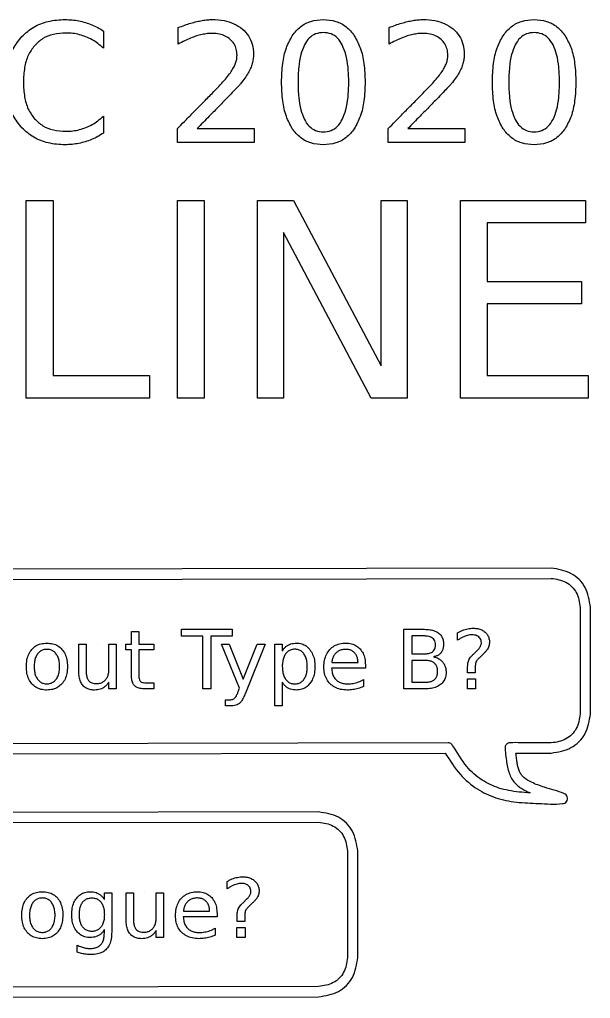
# Model space of a CAD drawing. Extents: x 14 to 174, y 169 to 286.
# Drawn here: x 109.9 to 174.3, y 175.2 to 285.7 of the extents above; entities that cross this region are included whole.
import ezdxf

# ---------------------------------------------------------------- set-up
doc = ezdxf.new("R2010")
doc.units = 0
doc.layers.get('0').update_dxf_attribs({"linetype": 'CONTINUOUS'})

msp = doc.modelspace()

# ---------------------------------------------------------------- linework, layer by layer
at = {"color": 7}
for p, q in [((144.146408, 285.676395), (144.146408, 285.676395)), ((167.923935, 285.676395), (167.923935, 285.676395)), ((119.34777, 284.38176), (119.34777, 282.439808)), ((119.34777, 284.38176), (119.34777, 284.38176)), ((127.78113, 282.9139), (127.78113, 284.773798)), ((144.146408, 284.217652), (144.146408, 284.217652)), ((151.55865, 282.9139), (151.55865, 284.773798)), ((167.923935, 284.217652), (167.923935, 284.217652)), ((119.34777, 274.790521), (119.34777, 272.866804)), ((127.68996, 271.818331), (127.68996, 273.368247)), ((129.905423, 273.368247), (136.333013, 273.368247)), ((129.905423, 273.368247), (129.905423, 273.368247)), ((136.333013, 273.368247), (136.333013, 271.818331)), ((151.46748, 271.818331), (151.46748, 273.368247)), ((153.68295, 273.368247), (160.110533, 273.368247)), ((153.68295, 273.368247), (153.68295, 273.368247)), ((160.110533, 273.368247), (160.110533, 271.818331)), ((136.333013, 271.818331), (127.68996, 271.818331)), ((160.110533, 271.818331), (151.46748, 271.818331)), ((110.640353, 265.274172), (113.660678, 265.274172)), ((110.640353, 242.950653), (110.640353, 265.274172)), ((113.660678, 265.274172), (113.660678, 245.492514)), ((127.685768, 265.274172), (130.7061, 265.274172)), ((127.685768, 242.950653), (127.685768, 265.274172)), ((130.7061, 265.274172), (130.7061, 242.950653)), ((136.716855, 265.274172), (140.783828, 265.274172)), ((136.716855, 242.950653), (136.716855, 265.274172)), ((140.783828, 265.274172), (150.682133, 246.598971)), ((150.682133, 246.598971), (150.682133, 265.274172)), ((150.682133, 265.274172), (153.61275, 265.274172)), ((153.61275, 265.274172), (153.61275, 242.950653)), ((159.623505, 265.274172), (173.73831, 265.274172)), ((159.623505, 242.950653), (159.623505, 265.274172)), ((173.73831, 265.274172), (173.73831, 262.732311)), ((173.73831, 262.732311), (162.643838, 262.732311)), ((162.643838, 262.732311), (162.643838, 256.123473)), ((149.54577, 242.950653), (139.647465, 261.625854)), ((139.647465, 261.625854), (139.647465, 242.950653)), ((162.643838, 256.123473), (173.274795, 256.123473)), ((173.274795, 256.123473), (173.274795, 253.581612)), ((173.274795, 253.581612), (162.643838, 253.581612)), ((162.643838, 253.581612), (162.643838, 245.492514)), ((113.660678, 245.492514), (124.53087, 245.492514)), ((124.53087, 245.492514), (124.53087, 242.950653)), ((162.643838, 245.492514), (174.007448, 245.492514)), ((174.007448, 245.492514), (174.007448, 242.950653)), ((124.53087, 242.950653), (110.640353, 242.950653)), ((130.7061, 242.950653), (127.685768, 242.950653)), ((139.647465, 242.950653), (136.716855, 242.950653)), ((153.61275, 242.950653), (149.54577, 242.950653)), ((174.007448, 242.950653), (159.623505, 242.950653)), ((169.85388, 223.756635), (65.88616, 223.572495)), ((169.85388, 223.756635), (169.85388, 223.756635)), ((65.88841, 222.419475), (169.85613, 222.603615)), ((173.122035, 219.336885), (173.122035, 207.308985)), ((174.274898, 207.308985), (174.274898, 219.336885)), ((122.488809, 215.171381), (122.488809, 216.603638)), ((122.488809, 216.603638), (123.322036, 216.603638)), ((123.322036, 216.603638), (123.322036, 215.171381)), ((128.163763, 216.85135), (133.85223, 216.85135)), ((128.163763, 216.085685), (128.163763, 216.85135)), ((133.85223, 216.85135), (133.85223, 216.085685)), ((153.219138, 216.85135), (155.543167, 216.85135)), ((153.219138, 210.126977), (153.219138, 216.85135)), ((130.550847, 216.085685), (128.163763, 216.085685)), ((130.550847, 210.126977), (130.550847, 216.085685)), ((133.85223, 216.085685), (131.465145, 216.085685)), ((131.465145, 216.085685), (131.465145, 210.126977)), ((154.128932, 216.103702), (154.128932, 214.076932)), ((155.475608, 216.103702), (154.128932, 216.103702)), ((159.299446, 215.617272), (159.299446, 216.464017)), ((112.962992, 215.292992), (112.962992, 215.292992)), ((112.962992, 214.590381), (112.962992, 214.590381)), ((116.561634, 212.11772), (116.561634, 215.171381)), ((116.561634, 215.171381), (117.390357, 215.171381)), ((117.390357, 215.171381), (117.390357, 212.149243)), ((118.646954, 215.292992), (118.646954, 215.292992)), ((119.957599, 212.311386), (119.957599, 215.171381)), ((119.957599, 215.171381), (120.786322, 215.171381)), ((120.786322, 215.171381), (120.786322, 210.126977)), ((121.880778, 214.527319), (121.880778, 215.171381)), ((121.880778, 215.171381), (122.488809, 215.171381)), ((122.488809, 214.527319), (121.880778, 214.527319)), ((122.488809, 211.788928), (122.488809, 214.527319)), ((123.322036, 215.171381), (125.029026, 215.171381)), ((125.029026, 214.527319), (123.322036, 214.527319)), ((123.322036, 214.527319), (123.322036, 211.788928)), ((125.029026, 215.171381), (125.029026, 214.527319)), ((134.703473, 210.208049), (132.663192, 215.171381)), ((132.663192, 215.171381), (133.541458, 215.171381)), ((133.541458, 215.171381), (135.117834, 211.225938)), ((135.117834, 211.225938), (136.69421, 215.171381)), ((137.572477, 215.171381), (135.356543, 209.658572)), ((136.69421, 215.171381), (137.572477, 215.171381)), ((138.684949, 208.208305), (138.684949, 215.171381)), ((138.684949, 215.171381), (139.518176, 215.171381)), ((139.518176, 215.171381), (139.518176, 214.405715)), ((161.083004, 214.05441), (161.488358, 214.455256)), ((154.128932, 214.076932), (155.475608, 214.076932)), ((154.128932, 213.338285), (154.128932, 210.874633)), ((155.588206, 213.338285), (154.128932, 213.338285)), ((162.159444, 214.036392), (161.763098, 213.649059)), ((142.337638, 212.644682), (142.337638, 212.644682)), ((148.886355, 212.451008), (145.076028, 212.451008)), ((145.103052, 213.09507), (148.057631, 213.099574)), ((148.886355, 212.856367), (148.886355, 212.451008)), ((148.886355, 212.856367), (148.886355, 212.856367)), ((160.425429, 211.933054), (160.425429, 212.626665)), ((161.285681, 212.487043), (161.285681, 211.933054)), ((116.561634, 212.11772), (116.561634, 212.11772)), ((148.692686, 211.167389), (148.692686, 210.383705)), ((160.398406, 211.270982), (161.312704, 211.270982)), ((160.398406, 210.126977), (160.398406, 211.270982)), ((161.285681, 211.933054), (160.425429, 211.933054)), ((161.312704, 211.270982), (161.312704, 210.126977)), ((119.957599, 210.126977), (119.957599, 210.901659)), ((120.786322, 210.126977), (119.957599, 210.126977)), ((124.177783, 210.820587), (125.029026, 210.820587)), ((125.029026, 210.126977), (124.177783, 210.126977)), ((125.029026, 210.820587), (125.029026, 210.126977)), ((131.465145, 210.126977), (130.550847, 210.126977)), ((134.554843, 209.829724), (134.703473, 210.208049)), ((139.518176, 210.883641), (139.518176, 208.208305)), ((139.518176, 210.883641), (139.518176, 210.883641)), ((155.633246, 210.126977), (153.219138, 210.126977)), ((154.128932, 210.874633), (155.588206, 210.874633)), ((161.312704, 210.126977), (160.398406, 210.126977)), ((133.118089, 208.208305), (133.118089, 208.901907)), ((133.118089, 208.901907), (133.604513, 208.901907)), ((133.780167, 208.208305), (133.118089, 208.208305)), ((139.518176, 208.208305), (138.684949, 208.208305)), ((158.22039, 204.04224), (65.886105, 203.857898)), ((65.888255, 202.704885), (157.893233, 202.888605)), ((165.865043, 202.889228), (169.85493, 202.889228)), ((143.613915, 196.2369), (19.194403, 196.05255)), ((143.613915, 196.2369), (143.613915, 196.2369)), ((19.196286, 194.89953), (143.615415, 195.083888)), ((146.881313, 191.81694), (146.881313, 179.78904)), ((148.034505, 179.78904), (148.034505, 191.81694)), ((133.303714, 187.551036), (133.303714, 188.397775)), ((112.4415, 187.226753), (112.4415, 187.226753)), ((119.445115, 186.339478), (119.445115, 187.105147)), ((119.445115, 187.105147), (120.273839, 187.105147)), ((120.273839, 187.105147), (120.273839, 182.686789)), ((121.895254, 184.05148), (121.895254, 187.105147)), ((121.895254, 187.105147), (122.723978, 187.105147)), ((122.723978, 187.105147), (122.723978, 184.083008)), ((123.980575, 187.226753), (123.980575, 187.226753)), ((125.291219, 184.245149), (125.291219, 187.105147)), ((125.291219, 187.105147), (126.119942, 187.105147)), ((126.119942, 187.105147), (126.119942, 182.060743)), ((112.4415, 186.524139), (112.4415, 186.524139)), ((135.087272, 185.988172), (135.492626, 186.389021)), ((136.163712, 185.970155), (135.767366, 185.582817)), ((119.445115, 184.641495), (119.445115, 184.641495)), ((128.367404, 185.028834), (131.321984, 185.033338)), ((132.150707, 184.790125), (132.150707, 184.384771)), ((132.150707, 184.790125), (132.150707, 184.790125)), ((134.429697, 183.866819), (134.429697, 184.560425)), ((121.895254, 184.05148), (121.895254, 184.05148)), ((132.150707, 184.384771), (128.340381, 184.384771)), ((135.289949, 183.866819), (134.429697, 183.866819)), ((135.289949, 184.420803), (135.289949, 183.866819)), ((119.445115, 182.538159), (119.445115, 182.948017)), ((125.291219, 182.060743), (125.291219, 182.835419)), ((131.957038, 183.10115), (131.957038, 182.317466)), ((134.402674, 183.204741), (135.316972, 183.204741)), ((134.402674, 182.060743), (134.402674, 183.204741)), ((135.316972, 183.204741), (135.316972, 182.060743)), ((116.373433, 180.407799), (116.373433, 181.214003)), ((126.119942, 182.060743), (125.291219, 182.060743)), ((135.316972, 182.060743), (134.402674, 182.060743)), ((143.613533, 176.522295), (30.827836, 176.337953)), ((31.157781, 175.185555), (143.615588, 175.369275))]:
    msp.add_line(p, q, dxfattribs=at)
for points, knots in [([(110.14857, 283.780029), (110.572534, 284.161753), (111.431458, 284.935104), (113.150593, 285.554819), (114.641601, 285.70446), (115.807745, 285.652503), (116.57892, 285.547968), (117.071323, 285.414254), (117.314648, 285.348178)], [0, 0, 0, 0, 1.69758, 3.439197, 5.365357, 6.164446, 6.938062, 7.693812, 7.693812, 7.693812, 7.693812]), ([(117.314648, 285.348178), (117.552536, 285.270083), (118.028217, 285.113925), (118.710735, 284.789086), (119.134678, 284.518013), (119.34777, 284.38176)], [0, 0, 0, 0, 0.75067, 1.501044, 2.2594, 2.2594, 2.2594, 2.2594]), ([(127.78113, 284.773798), (128.022035, 284.867362), (128.489332, 285.048855), (129.183349, 285.273564), (129.84369, 285.451655), (130.470081, 285.579674), (131.061221, 285.658303), (131.883812, 285.69452), (132.904448, 285.610971), (134.065649, 285.26343), (135.01992, 284.669012), (135.745012, 283.871282), (136.179517, 282.88104), (136.282526, 281.977788), (136.2366, 281.244231), (136.132975, 280.705763), (136.005016, 280.366682), (135.94098, 280.19699)], [0, 0, 0, 0, 0.775178, 1.503662, 2.187262, 2.825984, 3.420434, 3.974119, 5.294256, 6.472672, 7.576111, 8.626513, 9.657749, 10.766731, 11.317941, 11.860306, 12.403639, 12.403639, 12.403639, 12.403639]), ([(140.645423, 283.862083), (140.931693, 284.222723), (141.492607, 284.929356), (142.756045, 285.575645), (143.671125, 285.641954), (144.146408, 285.676395)], [0, 0, 0, 0, 1.370038, 2.68443, 4.104876, 4.104876, 4.104876, 4.104876]), ([(144.146408, 285.676395), (144.621364, 285.642031), (145.535222, 285.575912), (146.796292, 284.929584), (147.353802, 284.222748), (147.638273, 283.862083)], [0, 0, 0, 0, 1.41944, 2.731133, 4.097747, 4.097747, 4.097747, 4.097747]), ([(151.55865, 284.773798), (151.799555, 284.867362), (152.266852, 285.048855), (152.960869, 285.273564), (153.621211, 285.451655), (154.247602, 285.579674), (154.838745, 285.658303), (155.661336, 285.69452), (156.681972, 285.610971), (157.84317, 285.26343), (158.79744, 284.669012), (159.522532, 283.871282), (159.957037, 282.88104), (160.060046, 281.977788), (160.01412, 281.244231), (159.910495, 280.705763), (159.782536, 280.366682), (159.7185, 280.19699)], [0, 0, 0, 0, 0.775178, 1.503662, 2.187262, 2.825985, 3.420438, 3.974126, 5.294259, 6.472673, 7.576111, 8.626513, 9.657749, 10.766732, 11.317941, 11.860306, 12.403639, 12.403639, 12.403639, 12.403639]), ([(164.42295, 283.862083), (164.709221, 284.222723), (165.270135, 284.929356), (166.533572, 285.575645), (167.448652, 285.641954), (167.923935, 285.676395)], [0, 0, 0, 0, 1.370038, 2.68443, 4.104876, 4.104876, 4.104876, 4.104876]), ([(167.923935, 285.676395), (168.398891, 285.642031), (169.31275, 285.575912), (170.57382, 284.929584), (171.13133, 284.222748), (171.4158, 283.862083)], [0, 0, 0, 0, 1.41944, 2.731133, 4.097747, 4.097747, 4.097747, 4.097747]), ([(117.360233, 283.734443), (117.124139, 283.820529), (116.650277, 283.993312), (115.896973, 284.131696), (114.904349, 284.190587), (113.735486, 284.073478), (112.464531, 283.607687), (111.852878, 283.020042), (111.552608, 282.731557)], [0, 0, 0, 0, 0.752807, 1.510952, 2.287372, 3.730591, 5.013895, 6.251403, 6.251403, 6.251403, 6.251403]), ([(133.643453, 283.442694), (133.464379, 283.580472), (133.099783, 283.860988), (132.409083, 284.082129), (131.724002, 284.143201), (131.065611, 284.10172), (130.451094, 284.00239), (130.042516, 283.885633), (129.832485, 283.825615)], [0, 0, 0, 0, 0.673503, 1.371253, 2.137828, 2.72734, 3.346368, 4.001197, 4.001197, 4.001197, 4.001197]), ([(144.146408, 284.217652), (143.849348, 284.190249), (143.265373, 284.13638), (142.48503, 283.610187), (142.170352, 283.089222), (142.003875, 282.813611)], [0, 0, 0, 0, 0.884056, 1.737921, 2.697083, 2.697083, 2.697083, 2.697083]), ([(146.28894, 282.813611), (146.123997, 283.089345), (145.811857, 283.611145), (145.03015, 284.137042), (144.444817, 284.190433), (144.146408, 284.217652)], [0, 0, 0, 0, 0.956811, 1.810676, 2.698719, 2.698719, 2.698719, 2.698719]), ([(157.42098, 283.442694), (157.241905, 283.580472), (156.877307, 283.860988), (156.186604, 284.082129), (155.501523, 284.143201), (154.843132, 284.101721), (154.228618, 284.00239), (153.820042, 283.885633), (153.610013, 283.825615)], [0, 0, 0, 0, 0.673506, 1.371259, 2.137835, 2.727346, 3.346371, 4.001196, 4.001196, 4.001196, 4.001196]), ([(167.923935, 284.217652), (167.626875, 284.190249), (167.0429, 284.13638), (166.262557, 283.610187), (165.94788, 283.089222), (165.781403, 282.813611)], [0, 0, 0, 0, 0.884056, 1.737921, 2.697083, 2.697083, 2.697083, 2.697083]), ([(170.06646, 282.813611), (169.901518, 283.089345), (169.589381, 283.611145), (168.807676, 284.137042), (168.222344, 284.190433), (167.923935, 284.217652)], [0, 0, 0, 0, 0.956808, 1.810672, 2.698714, 2.698714, 2.698714, 2.698714]), ([(110.14857, 273.441184), (109.789573, 273.896659), (109.051885, 274.832596), (108.48414, 276.643666), (108.310868, 278.611972), (108.483924, 280.580156), (109.050911, 282.392024), (109.789494, 283.325971), (110.14857, 283.780029)], [0, 0, 0, 0, 1.727431, 3.54963, 5.588294, 7.630992, 9.45319, 11.177299, 11.177299, 11.177299, 11.177299]), ([(119.34777, 282.439808), (119.140443, 282.621069), (118.734583, 282.975902), (118.06725, 283.414513), (117.593558, 283.628862), (117.360233, 283.734443)], [0, 0, 0, 0, 0.825692, 1.616358, 2.383864, 2.383864, 2.383864, 2.383864]), ([(129.832485, 283.825615), (129.613464, 283.750486), (129.158419, 283.594397), (128.473954, 283.286337), (128.017684, 283.041062), (127.78113, 282.9139)], [0, 0, 0, 0, 0.694377, 1.442655, 2.248272, 2.248272, 2.248272, 2.248272]), ([(134.053725, 280.315513), (134.124476, 280.466569), (134.261512, 280.759148), (134.381271, 281.218767), (134.428627, 281.752324), (134.357565, 282.345661), (134.09991, 282.970042), (133.796724, 283.283985), (133.643453, 283.442694)], [0, 0, 0, 0, 0.499607, 0.967679, 1.416163, 2.100198, 2.742667, 3.399517, 3.399517, 3.399517, 3.399517]), ([(140.645423, 273.35913), (140.400051, 273.813779), (139.868968, 274.797822), (139.518119, 276.603746), (139.400765, 278.611974), (139.518057, 280.620082), (139.868132, 282.426514), (140.400001, 283.408817), (140.645423, 283.862083)], [0, 0, 0, 0, 1.54231, 3.33818, 5.453536, 7.572937, 9.368807, 10.907466, 10.907466, 10.907466, 10.907466]), ([(147.638273, 283.862083), (147.885532, 283.40894), (148.421079, 282.427463), (148.774222, 280.620349), (148.892335, 278.611974), (148.774157, 276.603478), (148.42024, 274.796878), (147.885482, 273.813656), (147.638273, 273.35913)], [0, 0, 0, 0, 1.540868, 3.33742, 5.456884, 7.572305, 9.368856, 10.913369, 10.913369, 10.913369, 10.913369]), ([(153.610013, 283.825615), (153.390991, 283.750486), (152.935945, 283.594396), (152.251478, 283.286337), (151.795205, 283.041062), (151.55865, 282.9139)], [0, 0, 0, 0, 0.694378, 1.442658, 2.248279, 2.248279, 2.248279, 2.248279]), ([(157.831245, 280.315513), (157.901998, 280.466569), (158.039036, 280.759148), (158.158798, 281.218766), (158.206155, 281.752324), (158.135092, 282.345661), (157.877438, 282.970042), (157.574251, 283.283985), (157.42098, 283.442694)], [0, 0, 0, 0, 0.499608, 0.967682, 1.416165, 2.1002, 2.74267, 3.39952, 3.39952, 3.39952, 3.39952]), ([(164.42295, 273.35913), (164.177579, 273.813779), (163.646495, 274.797822), (163.295647, 276.603746), (163.178293, 278.611974), (163.295584, 280.620082), (163.64566, 282.426514), (164.177529, 283.408817), (164.42295, 283.862083)], [0, 0, 0, 0, 1.54231, 3.33818, 5.453536, 7.572937, 9.368807, 10.907466, 10.907466, 10.907466, 10.907466]), ([(171.4158, 283.862083), (171.66306, 283.40894), (172.198607, 282.427463), (172.551749, 280.620349), (172.669863, 278.611974), (172.551685, 276.603478), (172.197768, 274.796878), (171.663009, 273.813656), (171.4158, 273.35913)], [0, 0, 0, 0, 1.540868, 3.33742, 5.456884, 7.572305, 9.368856, 10.913369, 10.913369, 10.913369, 10.913369]), ([(111.552608, 282.731557), (111.300852, 282.379405), (110.76902, 281.635487), (110.38984, 280.19625), (110.271236, 278.611977), (110.389981, 277.027556), (110.769969, 275.589053), (111.300919, 274.843211), (111.552608, 274.489656)], [0, 0, 0, 0, 1.289429, 2.723911, 4.386923, 6.045896, 7.480378, 8.773234, 8.773234, 8.773234, 8.773234]), ([(142.003875, 282.813611), (141.85828, 282.455275), (141.533806, 281.65669), (141.338364, 280.227208), (141.267789, 278.61197), (141.33837, 276.996643), (141.534504, 275.56749), (141.858314, 274.767306), (142.003875, 274.407601)], [0, 0, 0, 0, 1.156538, 2.577452, 4.294308, 6.007116, 7.42803, 8.588377, 8.588377, 8.588377, 8.588377]), ([(146.28894, 274.407601), (146.436355, 274.767207), (146.764082, 275.566673), (146.96301, 276.996465), (147.034435, 278.61197), (146.963018, 280.227384), (146.764787, 281.657514), (146.43639, 282.455374), (146.28894, 282.813611)], [0, 0, 0, 0, 1.162081, 2.583504, 4.296359, 6.013262, 7.434686, 8.592963, 8.592963, 8.592963, 8.592963]), ([(165.781403, 282.813611), (165.635807, 282.455275), (165.311334, 281.65669), (165.115891, 280.227208), (165.045316, 278.61197), (165.115898, 276.996643), (165.312032, 275.56749), (165.635842, 274.767306), (165.781403, 274.407601)], [0, 0, 0, 0, 1.156538, 2.577452, 4.294308, 6.007116, 7.42803, 8.588377, 8.588377, 8.588377, 8.588377]), ([(170.06646, 274.407601), (170.213876, 274.767207), (170.541607, 275.566672), (170.740538, 276.996465), (170.811963, 278.61197), (170.740545, 280.227384), (170.542312, 281.657515), (170.213911, 282.455375), (170.06646, 282.813611)], [0, 0, 0, 0, 1.162082, 2.583506, 4.296361, 6.013264, 7.434688, 8.592967, 8.592967, 8.592967, 8.592967]), ([(132.822915, 278.637958), (133.001963, 278.845166), (133.332136, 279.22727), (133.752188, 279.783279), (133.959985, 280.150054), (134.053725, 280.315513)], [0, 0, 0, 0, 0.821685, 1.515234, 2.085251, 2.085251, 2.085251, 2.085251]), ([(135.94098, 280.19699), (135.856673, 280.018639), (135.67235, 279.628706), (135.281884, 279.040997), (134.969481, 278.642663), (134.801333, 278.428264)], [0, 0, 0, 0, 0.591212, 1.292575, 2.110101, 2.110101, 2.110101, 2.110101]), ([(156.600435, 278.637958), (156.779483, 278.845166), (157.109656, 279.22727), (157.529708, 279.783279), (157.737505, 280.150054), (157.831245, 280.315513)], [0, 0, 0, 0, 0.821685, 1.515234, 2.085251, 2.085251, 2.085251, 2.085251]), ([(159.7185, 280.19699), (159.634194, 280.018639), (159.449873, 279.628705), (159.059407, 279.040997), (158.747002, 278.642663), (158.578853, 278.428264)], [0, 0, 0, 0, 0.591211, 1.292574, 2.110102, 2.110102, 2.110102, 2.110102]), ([(127.68996, 273.368247), (127.950741, 273.63693), (128.526836, 274.230484), (129.478549, 275.199475), (130.524805, 276.256639), (131.506602, 277.253589), (132.271112, 278.036387), (132.670268, 278.471543), (132.822915, 278.637958)], [0, 0, 0, 0, 1.123285, 2.481471, 4.074579, 5.585327, 6.679304, 7.356737, 7.356737, 7.356737, 7.356737]), ([(151.46748, 273.368247), (151.728261, 273.63693), (152.304356, 274.230484), (153.256069, 275.199475), (154.302325, 276.256639), (155.284122, 277.253589), (156.048632, 278.036387), (156.447788, 278.471543), (156.600435, 278.637958)], [0, 0, 0, 0, 1.123285, 2.481471, 4.074579, 5.585327, 6.679304, 7.356737, 7.356737, 7.356737, 7.356737]), ([(134.801333, 278.428264), (134.714186, 278.332078), (134.469704, 278.062237), (133.983566, 277.554332), (133.586475, 277.140968), (133.35171, 276.896583)], [0, 0, 0, 0, 0.389367, 1.092333, 2.10899, 2.10899, 2.10899, 2.10899]), ([(158.578853, 278.428264), (158.491706, 278.332078), (158.247224, 278.062237), (157.761086, 277.554332), (157.363995, 277.140968), (157.12923, 276.896583)], [0, 0, 0, 0, 0.389367, 1.092333, 2.10899, 2.10899, 2.10899, 2.10899]), ([(133.35171, 276.896583), (133.043188, 276.579401), (132.35256, 275.869388), (131.203486, 274.693577), (130.362726, 273.835156), (129.905423, 273.368247)], [0, 0, 0, 0, 1.327445, 2.971493, 4.932148, 4.932148, 4.932148, 4.932148]), ([(157.12923, 276.896583), (156.820708, 276.579401), (156.130081, 275.869389), (154.98101, 274.693577), (154.140252, 273.835156), (153.68295, 273.368247)], [0, 0, 0, 0, 1.327444, 2.971491, 4.932143, 4.932143, 4.932143, 4.932143]), ([(111.552608, 274.489656), (111.853042, 274.202947), (112.465575, 273.6184), (113.736016, 273.156293), (114.904375, 273.039817), (115.896975, 273.09862), (116.650277, 273.237022), (117.124139, 273.409802), (117.360233, 273.495887)], [0, 0, 0, 0, 1.23426, 2.516437, 3.959545, 4.735965, 5.494109, 6.246917, 6.246917, 6.246917, 6.246917]), ([(117.360233, 273.495887), (117.593558, 273.601468), (118.06725, 273.815817), (118.734583, 274.254428), (119.140443, 274.609261), (119.34777, 274.790521)], [0, 0, 0, 0, 0.767506, 1.558172, 2.383864, 2.383864, 2.383864, 2.383864]), ([(142.003875, 274.407601), (142.170501, 274.132503), (142.485809, 273.611931), (143.266168, 273.105166), (144.14774, 272.965692), (145.029355, 273.104558), (145.811071, 273.610973), (146.123846, 274.132382), (146.28894, 274.407601)], [0, 0, 0, 0, 0.955047, 1.807251, 2.691129, 3.578994, 4.431198, 5.383884, 5.383884, 5.383884, 5.383884]), ([(165.781403, 274.407601), (165.948028, 274.132503), (166.263337, 273.611931), (167.043696, 273.105166), (167.925268, 272.965692), (168.806881, 273.104558), (169.588595, 273.610973), (169.901368, 274.132382), (170.06646, 274.407601)], [0, 0, 0, 0, 0.955047, 1.807251, 2.691129, 3.578993, 4.431195, 5.383878, 5.383878, 5.383878, 5.383878]), ([(117.296415, 271.882152), (117.053761, 271.816121), (116.564007, 271.682849), (115.799001, 271.577897), (114.638248, 271.525826), (113.151107, 271.675065), (111.432461, 272.29098), (110.57269, 273.061226), (110.14857, 273.441184)], [0, 0, 0, 0, 0.753788, 1.521387, 2.310355, 4.236404, 5.97692, 7.671362, 7.671362, 7.671362, 7.671362]), ([(147.638273, 273.35913), (147.353636, 272.998948), (146.795345, 272.292483), (145.534552, 271.668318), (144.146063, 271.494398), (142.756717, 271.668627), (141.493552, 272.292699), (140.931859, 272.998968), (140.645423, 273.35913)], [0, 0, 0, 0, 1.362882, 2.673177, 4.092473, 5.512776, 6.825772, 8.192088, 8.192088, 8.192088, 8.192088]), ([(171.4158, 273.35913), (171.131163, 272.998948), (170.572872, 272.292483), (169.31208, 271.668318), (167.923591, 271.494398), (166.534244, 271.668627), (165.27108, 272.292699), (164.709386, 272.998968), (164.42295, 273.35913)], [0, 0, 0, 0, 1.362882, 2.673177, 4.092473, 5.512776, 6.825772, 8.192088, 8.192088, 8.192088, 8.192088]), ([(119.34777, 272.866804), (119.13124, 272.72864), (118.701466, 272.454411), (118.013304, 272.123281), (117.534971, 271.962391), (117.296415, 271.882152)], [0, 0, 0, 0, 0.770171, 1.528649, 2.283262, 2.283262, 2.283262, 2.283262]), ([(174.274898, 219.336885), (174.15302, 220.111217), (173.912796, 221.637441), (172.154983, 223.397095), (170.628331, 223.635629), (169.85388, 223.756635)], [0, 0, 0, 0, 2.31098, 4.554992, 6.865378, 6.865378, 6.865378, 6.865378]), ([(169.85613, 222.603615), (170.430863, 222.516259), (171.560219, 222.344604), (172.861445, 221.041491), (173.034118, 219.911981), (173.122035, 219.336885)], [0, 0, 0, 0, 1.712776, 3.365623, 5.08013, 5.08013, 5.08013, 5.08013]), ([(155.543167, 216.85135), (155.757622, 216.843694), (156.156886, 216.829441), (156.706393, 216.686732), (157.150874, 216.446212), (157.480771, 216.106018), (157.675433, 215.672094), (157.722462, 215.225883), (157.691968, 214.818598), (157.597826, 214.481582), (157.434487, 214.20026), (157.204093, 213.980867), (156.911262, 213.824139), (156.690474, 213.777257), (156.574568, 213.752645)], [0, 0, 0, 0, 0.642358, 1.195916, 1.687042, 2.140835, 2.591614, 3.086512, 3.471181, 3.812278, 4.127261, 4.434841, 4.75524, 5.109321, 5.109321, 5.109321, 5.109321]), ([(159.299446, 216.464017), (159.392968, 216.517939), (159.576781, 216.623921), (159.863655, 216.751207), (160.153356, 216.851642), (160.448817, 216.9216), (160.750433, 216.963762), (161.126394, 216.981002), (161.55811, 216.946204), (162.016538, 216.801107), (162.393271, 216.554214), (162.682735, 216.22826), (162.856235, 215.824906), (162.89924, 215.457807), (162.877616, 215.157764), (162.822098, 214.937263), (162.729539, 214.719779), (162.586778, 214.501214), (162.395515, 214.269698), (162.242048, 214.118029), (162.159444, 214.036392)], [0, 0, 0, 0, 0.323672, 0.636164, 0.939861, 1.242344, 1.545534, 1.852122, 2.370351, 2.836564, 3.278917, 3.706003, 4.125511, 4.575406, 4.800826, 5.025125, 5.254255, 5.506656, 5.805384, 6.153611, 6.153611, 6.153611, 6.153611]), ([(155.475608, 214.076932), (155.611558, 214.081176), (155.861148, 214.088967), (156.200251, 214.168902), (156.470628, 214.307262), (156.664877, 214.515483), (156.776193, 214.786166), (156.80541, 215.089491), (156.776127, 215.392319), (156.664655, 215.661563), (156.469845, 215.868577), (156.200887, 216.010116), (155.861252, 216.091374), (155.611554, 216.099356), (155.475608, 216.103702)], [0, 0, 0, 0, 0.407286, 0.747739, 1.03682, 1.305599, 1.583359, 1.898756, 2.211667, 2.488046, 2.756455, 3.046737, 3.387558, 3.794878, 3.794878, 3.794878, 3.794878]), ([(161.488358, 214.455256), (161.541096, 214.506312), (161.640353, 214.602404), (161.765068, 214.752892), (161.858468, 214.899785), (161.925994, 215.044025), (161.966106, 215.1903), (161.981484, 215.373156), (161.955191, 215.586835), (161.852097, 215.814094), (161.681539, 215.997295), (161.461032, 216.137398), (161.192503, 216.218956), (160.91848, 216.241389), (160.649613, 216.221741), (160.394192, 216.167402), (160.12968, 216.079075), (159.857826, 215.955819), (159.577536, 215.8025), (159.394297, 215.680449), (159.299446, 215.617272)], [0, 0, 0, 0, 0.220104, 0.414256, 0.584749, 0.741055, 0.890373, 1.037079, 1.28947, 1.527284, 1.773158, 2.029856, 2.302393, 2.606405, 2.849748, 3.108854, 3.387695, 3.684741, 4.003218, 4.344976, 4.344976, 4.344976, 4.344976]), ([(111.260505, 210.698984), (111.136514, 210.870303), (110.878751, 211.226457), (110.686882, 211.90506), (110.627321, 212.645357), (110.686795, 213.385591), (110.878283, 214.064553), (111.136478, 214.419756), (111.260505, 214.590381)], [0, 0, 0, 0, 0.630232, 1.310178, 2.079863, 2.851539, 3.531485, 4.160036, 4.160036, 4.160036, 4.160036]), ([(111.260505, 214.590381), (111.407336, 214.731136), (111.702944, 215.01451), (112.306736, 215.253836), (112.737321, 215.279528), (112.962992, 215.292992)], [0, 0, 0, 0, 0.605895, 1.219819, 1.895928, 1.895928, 1.895928, 1.895928]), ([(112.962992, 214.590381), (112.823047, 214.580442), (112.551644, 214.561167), (112.179529, 214.37219), (111.886395, 214.070249), (111.66991, 213.671567), (111.54479, 213.184251), (111.509073, 212.644187), (111.546162, 212.105727), (111.663134, 211.612396), (111.82687, 211.344198), (111.904568, 211.21693)], [0, 0, 0, 0, 0.417417, 0.809521, 1.219295, 1.66327, 2.154939, 2.717076, 3.279679, 3.772408, 4.217373, 4.217373, 4.217373, 4.217373]), ([(111.904568, 211.21693), (111.995011, 211.11356), (112.172449, 210.910761), (112.550938, 210.732863), (112.961033, 210.681573), (113.372343, 210.732607), (113.742585, 210.916376), (114.035738, 211.219906), (114.251038, 211.619297), (114.376691, 212.106513), (114.412037, 212.643847), (114.376628, 213.180703), (114.250996, 213.666389), (114.034829, 214.065505), (113.743156, 214.369636), (113.372554, 214.560737), (113.102148, 214.580309), (112.962992, 214.590381)], [0, 0, 0, 0, 0.408357, 0.801143, 1.22097, 1.635909, 2.026667, 2.436085, 2.881813, 3.373484, 3.93363, 4.491276, 4.981496, 5.426785, 5.837984, 6.229415, 6.644424, 6.644424, 6.644424, 6.644424]), ([(112.962992, 215.292992), (113.188426, 215.280021), (113.61885, 215.255254), (114.213216, 215.008899), (114.689742, 214.604678), (115.038671, 214.058871), (115.24116, 213.387755), (115.29817, 212.644801), (115.238969, 211.90499), (115.045243, 211.225935), (114.785847, 210.870223), (114.660974, 210.698984)], [0, 0, 0, 0, 0.673623, 1.28616, 1.891672, 2.521581, 3.20198, 3.9737, 4.743429, 5.423828, 6.055414, 6.055414, 6.055414, 6.055414]), ([(141.959308, 214.076932), (141.872069, 214.181074), (141.701572, 214.384609), (141.331747, 214.565312), (140.928035, 214.616817), (140.522148, 214.565849), (140.156148, 214.381891), (139.868516, 214.078464), (139.660613, 213.677603), (139.540254, 213.188028), (139.505918, 212.644176), (139.541969, 212.101782), (139.655433, 211.605915), (139.816079, 211.335652), (139.892003, 211.207921)], [0, 0, 0, 0, 0.403811, 0.789202, 1.200178, 1.611649, 1.998381, 2.403935, 2.845203, 3.338614, 3.90563, 4.473149, 4.968015, 5.411493, 5.411493, 5.411493, 5.411493]), ([(139.518176, 214.405715), (139.577961, 214.499598), (139.693755, 214.681435), (139.917713, 214.907523), (140.173167, 215.082334), (140.462506, 215.206009), (140.785887, 215.278345), (141.205972, 215.306743), (141.703501, 215.244181), (142.233229, 214.991665), (142.489718, 214.708643), (142.621386, 214.563355)], [0, 0, 0, 0, 0.333154, 0.645268, 0.947029, 1.256593, 1.583262, 1.936422, 2.51612, 3.069379, 3.652989, 3.652989, 3.652989, 3.652989]), ([(142.621386, 214.563355), (142.737962, 214.389008), (142.978966, 214.028571), (143.160375, 213.363536), (143.217664, 212.644681), (143.160375, 211.925825), (142.978966, 211.260787), (142.737962, 210.900349), (142.621386, 210.726002)], [0, 0, 0, 0, 0.625662, 1.293465, 2.037872, 2.782283, 3.450089, 4.075752, 4.075752, 4.075752, 4.075752]), ([(144.913887, 210.698984), (144.772361, 210.866466), (144.484435, 211.207197), (144.255917, 211.875615), (144.188695, 212.607399), (144.252206, 213.346883), (144.473232, 214.026019), (144.851923, 214.581262), (145.361514, 214.999084), (145.991588, 215.247152), (146.659515, 215.315952), (147.301186, 215.251179), (147.870501, 215.033174), (148.151919, 214.767504), (148.291836, 214.635417)], [0, 0, 0, 0, 0.652972, 1.328426, 2.076161, 2.848392, 3.539648, 4.19482, 4.837664, 5.486962, 6.196723, 6.831989, 7.411046, 7.983617, 7.983617, 7.983617, 7.983617]), ([(148.057631, 213.099574), (148.048915, 213.24163), (148.032338, 213.511795), (147.901136, 213.886883), (147.689677, 214.192888), (147.411243, 214.426101), (147.068427, 214.565244), (146.676079, 214.60353), (146.271305, 214.565725), (145.886486, 214.434883), (145.567219, 214.211717), (145.324911, 213.904669), (145.16131, 213.52382), (145.123155, 213.243018), (145.103052, 213.09507)], [0, 0, 0, 0, 0.425424, 0.809085, 1.175152, 1.529234, 1.883315, 2.267299, 2.701365, 3.09452, 3.473133, 3.853046, 4.253818, 4.700126, 4.700126, 4.700126, 4.700126]), ([(148.291836, 214.635417), (148.411626, 214.478316), (148.658534, 214.1545), (148.85312, 213.532331), (148.874861, 213.09013), (148.886355, 212.856367)], [0, 0, 0, 0, 0.589205, 1.214458, 1.915684, 1.915684, 1.915684, 1.915684]), ([(142.337638, 212.644682), (142.330263, 212.833583), (142.316468, 213.186981), (142.198152, 213.681764), (142.035958, 213.950114), (141.959308, 214.076932)], [0, 0, 0, 0, 0.567053, 1.060845, 1.503296, 1.503296, 1.503296, 1.503296]), ([(156.673654, 213.03652), (156.584078, 213.097887), (156.390536, 213.230478), (156.011537, 213.322022), (155.737372, 213.332555), (155.588206, 213.338285)], [0, 0, 0, 0, 0.323561, 0.699099, 1.147245, 1.147245, 1.147245, 1.147245]), ([(156.574568, 213.752645), (156.714565, 213.714968), (156.983851, 213.642495), (157.345525, 213.438085), (157.526017, 213.244523), (157.614976, 213.149123)], [0, 0, 0, 0, 0.434133, 0.835061, 1.224708, 1.224708, 1.224708, 1.224708]), ([(160.425429, 212.626665), (160.427745, 212.721936), (160.43211, 212.901519), (160.473864, 213.153101), (160.545174, 213.381199), (160.671196, 213.598125), (160.85185, 213.82496), (161.001482, 213.973489), (161.083004, 214.05441)], [0, 0, 0, 0, 0.28559, 0.538327, 0.76273, 0.998425, 1.286134, 1.630496, 1.630496, 1.630496, 1.630496]), ([(161.763098, 213.649059), (161.720228, 213.60567), (161.642244, 213.52674), (161.541285, 213.415806), (161.46464, 213.323275), (161.409609, 213.240813), (161.368726, 213.163946), (161.338909, 213.090339), (161.322099, 213.015911), (161.308544, 212.939268), (161.297935, 212.851406), (161.290621, 212.748046), (161.286376, 212.624864), (161.285925, 212.535422), (161.285681, 212.487043)], [0, 0, 0, 0, 0.182964, 0.332833, 0.449913, 0.543045, 0.62968, 0.710812, 0.780357, 0.858105, 0.944321, 1.045691, 1.168881, 1.314013, 1.314013, 1.314013, 1.314013]), ([(117.390357, 212.149243), (117.395171, 212.002683), (117.404049, 211.732362), (117.495152, 211.363781), (117.649798, 211.069059), (117.880113, 210.858223), (118.17575, 210.737505), (118.532485, 210.704602), (118.914713, 210.743651), (119.284691, 210.888626), (119.582093, 211.13585), (119.803369, 211.463368), (119.93687, 211.866936), (119.950431, 212.157692), (119.957599, 212.311386)], [0, 0, 0, 0, 0.43898, 0.80967, 1.129551, 1.423227, 1.726614, 2.070194, 2.488766, 2.869312, 3.244094, 3.630937, 4.041128, 4.501094, 4.501094, 4.501094, 4.501094]), ([(139.892003, 211.207921), (139.980206, 211.104647), (140.152742, 210.902628), (140.523622, 210.723847), (140.927443, 210.672701), (141.332565, 210.723032), (141.697331, 210.905031), (141.984018, 211.208479), (142.192513, 211.609109), (142.318078, 212.10043), (142.330829, 212.455219), (142.337638, 212.644682)], [0, 0, 0, 0, 0.403767, 0.789825, 1.201225, 1.612131, 1.996846, 2.398862, 2.843518, 3.338764, 3.90632, 3.90632, 3.90632, 3.90632]), ([(145.076028, 212.451008), (145.095438, 212.274698), (145.131927, 211.943257), (145.299909, 211.485812), (145.495475, 211.255547), (145.589477, 211.144867)], [0, 0, 0, 0, 0.531676, 0.999488, 1.43247, 1.43247, 1.43247, 1.43247]), ([(155.588206, 210.874633), (155.737833, 210.879805), (156.012845, 210.889313), (156.386518, 210.987301), (156.68271, 211.158696), (156.891175, 211.413716), (157.009141, 211.740615), (157.040592, 212.109613), (157.008325, 212.475833), (156.895269, 212.807641), (156.745652, 212.962162), (156.673654, 213.03652)], [0, 0, 0, 0, 0.448147, 0.823685, 1.147245, 1.457947, 1.790581, 2.174454, 2.559821, 2.891053, 3.198292, 3.198292, 3.198292, 3.198292]), ([(157.614976, 213.149123), (157.690238, 213.042729), (157.842865, 212.82697), (157.963938, 212.431582), (158.004793, 211.968005), (157.951313, 211.465264), (157.741533, 210.975439), (157.383469, 210.589027), (156.89968, 210.314649), (156.301083, 210.151929), (155.86639, 210.135688), (155.633246, 210.126977)], [0, 0, 0, 0, 0.388888, 0.788639, 1.221515, 1.780655, 2.287503, 2.79228, 3.332148, 3.935761, 4.634003, 4.634003, 4.634003, 4.634003]), ([(119.957599, 210.901659), (119.889756, 210.805876), (119.758801, 210.620989), (119.520802, 210.389973), (119.26189, 210.209227), (118.975376, 210.08426), (118.662661, 210.010859), (118.265617, 209.985033), (117.813573, 210.028385), (117.349796, 210.210459), (116.985869, 210.527387), (116.732759, 210.963564), (116.584175, 211.507324), (116.569526, 211.904004), (116.561634, 212.11772)], [0, 0, 0, 0, 0.351512, 0.678509, 0.989445, 1.293962, 1.6104, 1.948086, 2.484424, 2.959771, 3.418498, 3.903833, 4.451762, 5.09178, 5.09178, 5.09178, 5.09178]), ([(124.177783, 210.126977), (123.985828, 210.132773), (123.64126, 210.143176), (123.184454, 210.254031), (122.832483, 210.460884), (122.619652, 210.807584), (122.505444, 211.259326), (122.494756, 211.599605), (122.488809, 211.788928)], [0, 0, 0, 0, 0.574862, 1.031905, 1.398952, 1.765374, 2.217416, 2.784357, 2.784357, 2.784357, 2.784357]), ([(123.322036, 211.788928), (123.32468, 211.667757), (123.329293, 211.456402), (123.377168, 211.18627), (123.472334, 210.985097), (123.656332, 210.881542), (123.893184, 210.828305), (124.075082, 210.823372), (124.177783, 210.820587)], [0, 0, 0, 0, 0.362788, 0.632794, 0.822994, 1.004155, 1.2412, 1.548588, 1.548588, 1.548588, 1.548588]), ([(145.589477, 211.144867), (145.701582, 211.054798), (145.932638, 210.869161), (146.384867, 210.726832), (146.811963, 210.690964), (147.19114, 210.707685), (147.500089, 210.746317), (147.803656, 210.812385), (148.103549, 210.904119), (148.402197, 211.02077), (148.595, 211.118084), (148.692686, 211.167389)], [0, 0, 0, 0, 0.428224, 0.882595, 1.394443, 1.709486, 2.01972, 2.327438, 2.640252, 2.959746, 3.287865, 3.287865, 3.287865, 3.287865]), ([(114.660974, 210.698984), (114.514306, 210.557817), (114.219269, 210.273846), (113.617154, 210.0412), (112.962154, 209.972882), (112.306738, 210.041167), (111.702942, 210.273517), (111.407336, 210.557785), (111.260505, 210.698984)], [0, 0, 0, 0, 0.605515, 1.218053, 1.891676, 2.567785, 3.18171, 3.787607, 3.787607, 3.787607, 3.787607]), ([(140.17575, 210.212553), (140.090294, 210.26697), (139.916563, 210.3776), (139.694352, 210.607977), (139.578122, 210.789843), (139.518176, 210.883641)], [0, 0, 0, 0, 0.30318, 0.616365, 0.94993, 0.94993, 0.94993, 0.94993]), ([(142.621386, 210.726002), (142.489712, 210.580708), (142.233213, 210.297674), (141.703563, 210.045244), (141.205781, 209.982388), (140.786444, 210.011476), (140.461461, 210.078934), (140.269195, 210.168851), (140.17575, 210.212553)], [0, 0, 0, 0, 0.58361, 1.136869, 1.716567, 2.069692, 2.396026, 2.704607, 2.704607, 2.704607, 2.704607]), ([(148.692686, 210.383705), (148.593266, 210.343639), (148.395015, 210.263743), (148.089173, 210.168506), (147.779285, 210.091946), (147.465154, 210.036678), (147.147595, 210.003763), (146.68365, 209.987085), (146.098879, 210.041177), (145.426104, 210.2691), (145.082577, 210.557409), (144.913887, 210.698984)], [0, 0, 0, 0, 0.32146, 0.641013, 0.959987, 1.278553, 1.597047, 1.917015, 2.670226, 3.349909, 4.005695, 4.005695, 4.005695, 4.005695]), ([(133.604513, 208.901907), (133.675334, 208.904802), (133.808043, 208.910225), (133.990857, 208.964684), (134.152727, 209.063062), (134.288448, 209.242438), (134.424479, 209.50183), (134.507592, 209.710878), (134.554843, 209.829724)], [0, 0, 0, 0, 0.211952, 0.397167, 0.56628, 0.770614, 1.061533, 1.444833, 1.444833, 1.444833, 1.444833]), ([(135.356543, 209.658572), (135.283081, 209.479725), (135.152139, 209.160938), (134.928545, 208.761397), (134.695692, 208.479658), (134.423318, 208.31622), (134.117097, 208.222837), (133.896664, 208.21333), (133.780167, 208.208305)], [0, 0, 0, 0, 0.579519, 1.032968, 1.370801, 1.661339, 1.972386, 2.321028, 2.321028, 2.321028, 2.321028]), ([(173.122035, 207.308985), (173.034054, 206.732057), (172.861242, 205.598844), (171.560312, 204.325649), (170.023924, 203.990332), (168.312172, 204.069887), (166.765765, 204.012229), (165.571325, 204.073603), (165.06341, 204.029141), (164.91614, 203.962013), (164.791913, 203.859936), (164.701282, 203.727104), (164.647615, 203.574453), (164.647586, 203.14795), (164.740903, 202.509714), (164.83981, 201.680605), (164.992632, 200.955103), (165.214798, 200.311597), (165.534107, 199.744195), (165.937526, 199.285303), (166.407618, 198.928605), (166.919466, 198.637076), (167.290614, 198.472731), (167.483902, 198.387142)], [0, 0, 0, 0, 1.713869, 3.366412, 5.080318, 6.281252, 8.511557, 9.712491, 9.87196, 10.029963, 10.189433, 10.348902, 10.506905, 10.666375, 11.618775, 12.442813, 13.170183, 13.83907, 14.477271, 15.111062, 15.657012, 16.240321, 16.874231, 16.874231, 16.874231, 16.874231]), ([(169.85493, 202.889228), (170.629024, 203.01109), (172.154785, 203.251285), (173.912795, 205.009147), (174.15302, 206.534901), (174.274898, 207.308985)], [0, 0, 0, 0, 2.310098, 4.553272, 6.863332, 6.863332, 6.863332, 6.863332]), ([(167.483902, 198.387142), (167.066097, 198.413076), (166.252058, 198.463603), (165.068018, 198.634401), (163.635013, 198.990181), (161.943528, 199.778634), (160.089883, 201.415904), (159.239418, 203.006203), (158.610574, 203.911064), (158.426502, 204.020547), (158.289441, 204.034973), (158.22039, 204.04224)], [0, 0, 0, 0, 1.255507, 2.446189, 3.583527, 5.676123, 7.983504, 10.853233, 11.059934, 11.263524, 11.470226, 11.470226, 11.470226, 11.470226]), ([(157.893233, 202.888605), (158.424613, 202.04966), (159.406063, 200.500143), (161.395303, 198.769655), (163.592975, 197.742886), (165.962535, 197.27134), (168.492199, 197.214893), (170.302952, 197.05569), (171.390464, 197.215484), (171.60322, 197.403952), (171.710753, 197.661765), (171.686701, 197.940114), (171.541273, 198.184203), (170.671234, 198.611743), (169.314455, 198.899042), (167.785026, 199.485983), (166.885172, 199.963893), (166.469244, 200.420859), (166.25952, 200.802963), (166.116819, 201.237132), (166.012069, 201.731211), (165.932197, 202.280545), (165.888401, 202.677505), (165.865043, 202.889228)], [0, 0, 0, 0, 2.966838, 5.4797, 7.785949, 10.167378, 12.671654, 15.362881, 15.635231, 15.900807, 16.173157, 16.445507, 16.711084, 16.983434, 19.292441, 20.873366, 21.899325, 22.298073, 22.70894, 23.197368, 23.663834, 24.222916, 24.861932, 24.861932, 24.861932, 24.861932]), ([(148.034505, 191.81694), (147.912646, 192.591241), (147.67246, 194.117392), (145.914788, 195.876916), (144.388294, 196.115744), (143.613915, 196.2369)], [0, 0, 0, 0, 2.310869, 4.554732, 6.865017, 6.865017, 6.865017, 6.865017]), ([(143.615415, 195.083888), (144.190184, 194.996523), (145.319595, 194.824853), (146.620761, 193.521583), (146.793408, 192.392049), (146.881313, 191.81694)], [0, 0, 0, 0, 1.712872, 3.365761, 5.08031, 5.08031, 5.08031, 5.08031]), ([(133.303714, 188.397775), (133.397236, 188.451698), (133.581048, 188.557682), (133.867923, 188.684969), (134.157624, 188.785406), (134.453085, 188.855365), (134.754701, 188.897528), (135.130662, 188.914768), (135.562378, 188.879969), (136.020807, 188.734869), (136.397538, 188.487971), (136.687004, 188.162019), (136.860503, 187.758664), (136.903508, 187.391566), (136.881884, 187.091524), (136.826366, 186.871023), (136.733808, 186.653538), (136.591045, 186.434975), (136.399783, 186.203459), (136.246316, 186.051792), (136.163712, 185.970155)], [0, 0, 0, 0, 0.323673, 0.636166, 0.939864, 1.242346, 1.545537, 1.852125, 2.370353, 2.836568, 3.278923, 3.706009, 4.125517, 4.575412, 4.800829, 5.025128, 5.25426, 5.50666, 5.805386, 6.153613, 6.153613, 6.153613, 6.153613]), ([(135.492626, 186.389021), (135.545364, 186.440077), (135.644621, 186.536168), (135.769336, 186.686655), (135.862736, 186.833548), (135.930262, 186.977788), (135.970374, 187.124063), (135.985752, 187.306918), (135.959458, 187.520597), (135.856364, 187.747855), (135.685808, 187.931058), (135.465299, 188.071159), (135.19677, 188.152716), (134.922748, 188.175148), (134.653881, 188.1555), (134.39846, 188.101162), (134.133948, 188.012836), (133.862094, 187.889581), (133.581804, 187.736263), (133.398564, 187.614213), (133.303714, 187.551036)], [0, 0, 0, 0, 0.220103, 0.414255, 0.584747, 0.741053, 0.890372, 1.037077, 1.289466, 1.527281, 1.773156, 2.029853, 2.302389, 2.606402, 2.849745, 3.108851, 3.387692, 3.684737, 4.003213, 4.34497, 4.34497, 4.34497, 4.34497]), ([(110.739014, 186.524139), (110.885845, 186.664894), (111.181452, 186.948269), (111.785244, 187.187596), (112.21583, 187.213288), (112.4415, 187.226753)], [0, 0, 0, 0, 0.605896, 1.21982, 1.895928, 1.895928, 1.895928, 1.895928]), ([(112.4415, 187.226753), (112.666934, 187.213781), (113.097359, 187.189014), (113.691725, 186.942658), (114.168249, 186.538436), (114.51718, 185.992632), (114.719669, 185.321515), (114.776678, 184.57856), (114.717478, 183.838749), (114.523751, 183.159694), (114.264356, 182.803981), (114.139483, 182.632742)], [0, 0, 0, 0, 0.673623, 1.28616, 1.891674, 2.52158, 3.201979, 3.973702, 4.74343, 5.423829, 6.055416, 6.055416, 6.055416, 6.055416]), ([(119.445115, 182.948017), (119.38601, 182.854785), (119.271066, 182.673473), (119.046735, 182.447793), (118.790962, 182.27152), (118.499951, 182.147623), (118.175022, 182.075239), (117.752461, 182.047478), (117.251992, 182.106374), (116.727226, 182.354071), (116.304311, 182.761128), (115.987055, 183.292622), (115.80003, 183.936324), (115.747128, 184.642331), (115.800004, 185.3488), (115.986841, 185.994066), (116.304167, 186.526298), (116.727236, 186.933416), (117.251989, 187.181123), (117.752461, 187.240017), (118.175022, 187.212256), (118.499951, 187.139872), (118.790962, 187.015974), (119.046735, 186.839701), (119.271066, 186.614022), (119.38601, 186.43271), (119.445115, 186.339478)], [0, 0, 0, 0, 0.330369, 0.642483, 0.947026, 1.257049, 1.585181, 1.940837, 2.524653, 3.07601, 3.649905, 4.260117, 4.912681, 5.642046, 6.373905, 7.027906, 7.638547, 8.212442, 8.763799, 9.347615, 9.703271, 10.031403, 10.341426, 10.64597, 10.958083, 11.288452, 11.288452, 11.288452, 11.288452]), ([(128.17824, 182.632742), (128.036713, 182.800224), (127.748787, 183.140957), (127.520269, 183.809376), (127.453048, 184.541161), (127.516559, 185.280645), (127.737584, 185.95978), (128.116275, 186.515023), (128.625867, 186.932845), (129.255941, 187.180912), (129.923868, 187.249712), (130.565538, 187.184939), (131.134853, 186.966934), (131.416272, 186.701265), (131.556189, 186.569178)], [0, 0, 0, 0, 0.652973, 1.328429, 2.076165, 2.848396, 3.539652, 4.194823, 4.837667, 5.486964, 6.196725, 6.831992, 7.411048, 7.983619, 7.983619, 7.983619, 7.983619]), ([(110.739014, 182.632742), (110.615023, 182.804062), (110.35726, 183.160216), (110.165391, 183.838818), (110.10583, 184.579116), (110.165304, 185.319351), (110.356791, 185.998313), (110.614987, 186.353515), (110.739014, 186.524139)], [0, 0, 0, 0, 0.630233, 1.310179, 2.079863, 2.851542, 3.531488, 4.160037, 4.160037, 4.160037, 4.160037]), ([(112.4415, 186.524139), (112.301555, 186.5142), (112.030153, 186.494925), (111.658038, 186.305949), (111.364904, 186.004009), (111.148418, 185.605327), (111.023299, 185.11801), (110.987581, 184.577946), (111.02467, 184.039488), (111.141643, 183.546159), (111.305378, 183.277961), (111.383076, 183.150694)], [0, 0, 0, 0, 0.417417, 0.80952, 1.219293, 1.663268, 2.154937, 2.717077, 3.279677, 3.772404, 4.217368, 4.217368, 4.217368, 4.217368]), ([(111.383076, 183.150694), (111.473519, 183.047323), (111.650957, 182.844522), (112.029446, 182.666622), (112.439542, 182.615331), (112.850852, 182.666365), (113.221095, 182.850137), (113.514245, 183.15367), (113.729547, 183.553059), (113.855199, 184.040273), (113.890546, 184.577606), (113.855136, 185.114463), (113.729505, 185.60015), (113.513338, 185.999265), (113.221665, 186.303396), (112.851062, 186.494496), (112.580656, 186.514067), (112.4415, 186.524139)], [0, 0, 0, 0, 0.40836, 0.801147, 1.220973, 1.635913, 2.026672, 2.436092, 2.881818, 3.373488, 3.933631, 4.49128, 4.981501, 5.426788, 5.837986, 6.229417, 6.644427, 6.644427, 6.644427, 6.644427]), ([(119.445115, 184.641495), (119.438447, 184.827443), (119.42601, 185.174223), (119.302637, 185.652607), (119.094798, 186.03929), (118.807355, 186.330212), (118.439411, 186.502368), (118.031568, 186.549198), (117.623594, 186.502218), (117.256452, 186.32953), (116.966695, 186.040713), (116.761463, 185.651905), (116.642567, 185.174132), (116.60966, 184.642331), (116.642583, 184.111), (116.761642, 183.634768), (116.966839, 183.246704), (117.256443, 182.957958), (117.623596, 182.785278), (118.031568, 182.738295), (118.439408, 182.785129), (118.807365, 182.957276), (119.094654, 183.248126), (119.302457, 183.634067), (119.425974, 184.110908), (119.438437, 184.456377), (119.445115, 184.641495)], [0, 0, 0, 0, 0.557036, 1.038835, 1.467791, 1.860237, 2.244352, 2.661858, 3.077381, 3.461496, 3.855372, 4.283121, 4.764534, 5.321533, 5.876036, 6.355998, 6.783308, 7.177184, 7.561299, 7.976822, 8.394328, 8.778443, 9.17089, 9.599407, 10.079756, 10.634296, 10.634296, 10.634296, 10.634296]), ([(131.321984, 185.033338), (131.313268, 185.175392), (131.296691, 185.445557), (131.165488, 185.820645), (130.954031, 186.126651), (130.675595, 186.359861), (130.332779, 186.499003), (129.940432, 186.537287), (129.535658, 186.499483), (129.150839, 186.368642), (128.831571, 186.145479), (128.589263, 185.838432), (128.425663, 185.457584), (128.387507, 185.176782), (128.367404, 185.028834)], [0, 0, 0, 0, 0.425423, 0.809083, 1.175152, 1.529232, 1.883312, 2.267296, 2.701362, 3.094516, 3.473128, 3.85304, 4.253811, 4.700119, 4.700119, 4.700119, 4.700119]), ([(131.556189, 186.569178), (131.675979, 186.412077), (131.922887, 186.088261), (132.117473, 185.466091), (132.139214, 185.02389), (132.150707, 184.790125)], [0, 0, 0, 0, 0.589204, 1.214458, 1.915686, 1.915686, 1.915686, 1.915686]), ([(134.429697, 184.560425), (134.432013, 184.655697), (134.436378, 184.835282), (134.478132, 185.086865), (134.549442, 185.314964), (134.675464, 185.531889), (134.856118, 185.758723), (135.00575, 185.907251), (135.087272, 185.988172)], [0, 0, 0, 0, 0.285593, 0.538331, 0.762734, 0.998429, 1.286137, 1.630498, 1.630498, 1.630498, 1.630498]), ([(135.767366, 185.582817), (135.724496, 185.539428), (135.646512, 185.460499), (135.545554, 185.349566), (135.468907, 185.257038), (135.413877, 185.174575), (135.372995, 185.097709), (135.343176, 185.024102), (135.326368, 184.949673), (135.312812, 184.873028), (135.302203, 184.785166), (135.294889, 184.681807), (135.290644, 184.558625), (135.290193, 184.469182), (135.289949, 184.420803)], [0, 0, 0, 0, 0.182964, 0.332832, 0.44991, 0.543042, 0.629677, 0.710806, 0.780355, 0.858104, 0.944322, 1.045688, 1.168878, 1.314013, 1.314013, 1.314013, 1.314013]), ([(125.291219, 182.835419), (125.223376, 182.739636), (125.092421, 182.55475), (124.854422, 182.323736), (124.595511, 182.142991), (124.308997, 182.018023), (123.996282, 181.944623), (123.599238, 181.918797), (123.147194, 181.962149), (122.683418, 182.144222), (122.319488, 182.461147), (122.06638, 182.897326), (121.917796, 183.441085), (121.903147, 183.837765), (121.895254, 184.05148)], [0, 0, 0, 0, 0.35151, 0.678507, 0.989442, 1.293958, 1.610397, 1.948082, 2.48442, 2.959767, 3.418493, 3.903829, 4.451758, 5.091775, 5.091775, 5.091775, 5.091775]), ([(122.723978, 184.083008), (122.728792, 183.936447), (122.73767, 183.666126), (122.828773, 183.297545), (122.983419, 183.002823), (123.213733, 182.791987), (123.509371, 182.671269), (123.866106, 182.638366), (124.248334, 182.677415), (124.618311, 182.82239), (124.915714, 183.069614), (125.136989, 183.397132), (125.27049, 183.800699), (125.284051, 184.091455), (125.291219, 184.245149)], [0, 0, 0, 0, 0.43898, 0.80967, 1.129551, 1.423227, 1.726615, 2.070195, 2.488767, 2.869312, 3.244095, 3.630938, 4.041128, 4.501093, 4.501093, 4.501093, 4.501093]), ([(128.340381, 184.384771), (128.359791, 184.208461), (128.396279, 183.87702), (128.564262, 183.419575), (128.759828, 183.189311), (128.853829, 183.078631)], [0, 0, 0, 0, 0.531676, 0.999488, 1.43247, 1.43247, 1.43247, 1.43247]), ([(114.139483, 182.632742), (113.992815, 182.491576), (113.697777, 182.207607), (113.095662, 181.974964), (112.440663, 181.906647), (111.785246, 181.97493), (111.181452, 182.207278), (110.885845, 182.491544), (110.739014, 182.632742)], [0, 0, 0, 0, 0.605513, 1.21805, 1.891673, 2.567782, 3.181706, 3.787601, 3.787601, 3.787601, 3.787601]), ([(116.373433, 181.214003), (116.453552, 181.172493), (116.610442, 181.091206), (116.851714, 180.99377), (117.091435, 180.918143), (117.331941, 180.86528), (117.574597, 180.833536), (117.904155, 180.819893), (118.297735, 180.851155), (118.723262, 180.991175), (119.057878, 181.239886), (119.291032, 181.591299), (119.425034, 182.036316), (119.438073, 182.362173), (119.445115, 182.538159)], [0, 0, 0, 0, 0.270577, 0.529852, 0.779458, 1.023881, 1.267639, 1.512579, 2.012778, 2.443908, 2.839153, 3.239322, 3.688023, 4.21491, 4.21491, 4.21491, 4.21491]), ([(120.273839, 182.686789), (120.263049, 182.424529), (120.243137, 181.940564), (120.066298, 181.269521), (119.817956, 180.930931), (119.701839, 180.772617)], [0, 0, 0, 0, 0.787754, 1.45369, 2.038492, 2.038492, 2.038492, 2.038492]), ([(131.957038, 182.317466), (131.857618, 182.277399), (131.659368, 182.197502), (131.353526, 182.102266), (131.043638, 182.025707), (130.729506, 181.970441), (130.411948, 181.937527), (129.948003, 181.920849), (129.363232, 181.974941), (128.690457, 182.202862), (128.34693, 182.491168), (128.17824, 182.632742)], [0, 0, 0, 0, 0.32146, 0.641014, 0.959987, 1.278553, 1.597047, 1.917015, 2.670226, 3.349908, 4.005692, 4.005692, 4.005692, 4.005692]), ([(128.853829, 183.078631), (128.965935, 182.988561), (129.19699, 182.802921), (129.64922, 182.66059), (130.076316, 182.624722), (130.455493, 182.641444), (130.764441, 182.680076), (131.068009, 182.746146), (131.367901, 182.837881), (131.66655, 182.954533), (131.859353, 183.051846), (131.957038, 183.10115)], [0, 0, 0, 0, 0.428226, 0.882597, 1.394445, 1.709489, 2.019723, 2.327441, 2.640256, 2.959749, 3.287868, 3.287868, 3.287868, 3.287868]), ([(119.701839, 180.772617), (119.558976, 180.644889), (119.260383, 180.377928), (118.637978, 180.179725), (118.095435, 180.135004), (117.667321, 180.147006), (117.392062, 180.168813), (117.12716, 180.207335), (116.869701, 180.256814), (116.618164, 180.322374), (116.454987, 180.379332), (116.373433, 180.407799)], [0, 0, 0, 0, 0.569402, 1.190082, 1.912615, 2.198463, 2.474124, 2.740512, 3.001086, 3.260361, 3.519419, 3.519419, 3.519419, 3.519419]), ([(146.881313, 179.78904), (146.793443, 179.21425), (146.620834, 178.085151), (145.317917, 176.784267), (144.188675, 176.610697), (143.613533, 176.522295)], [0, 0, 0, 0, 1.713233, 3.36542, 5.080352, 5.080352, 5.080352, 5.080352]), ([(143.615588, 175.369275), (144.389351, 175.491886), (145.914305, 175.733532), (147.672422, 177.489845), (147.912635, 179.015175), (148.034505, 179.78904)], [0, 0, 0, 0, 2.30979, 4.552196, 6.861448, 6.861448, 6.861448, 6.861448])]:
    msp.add_open_spline(points, degree=3, knots=knots, dxfattribs=at)

doc.saveas('drawing.dxf')
